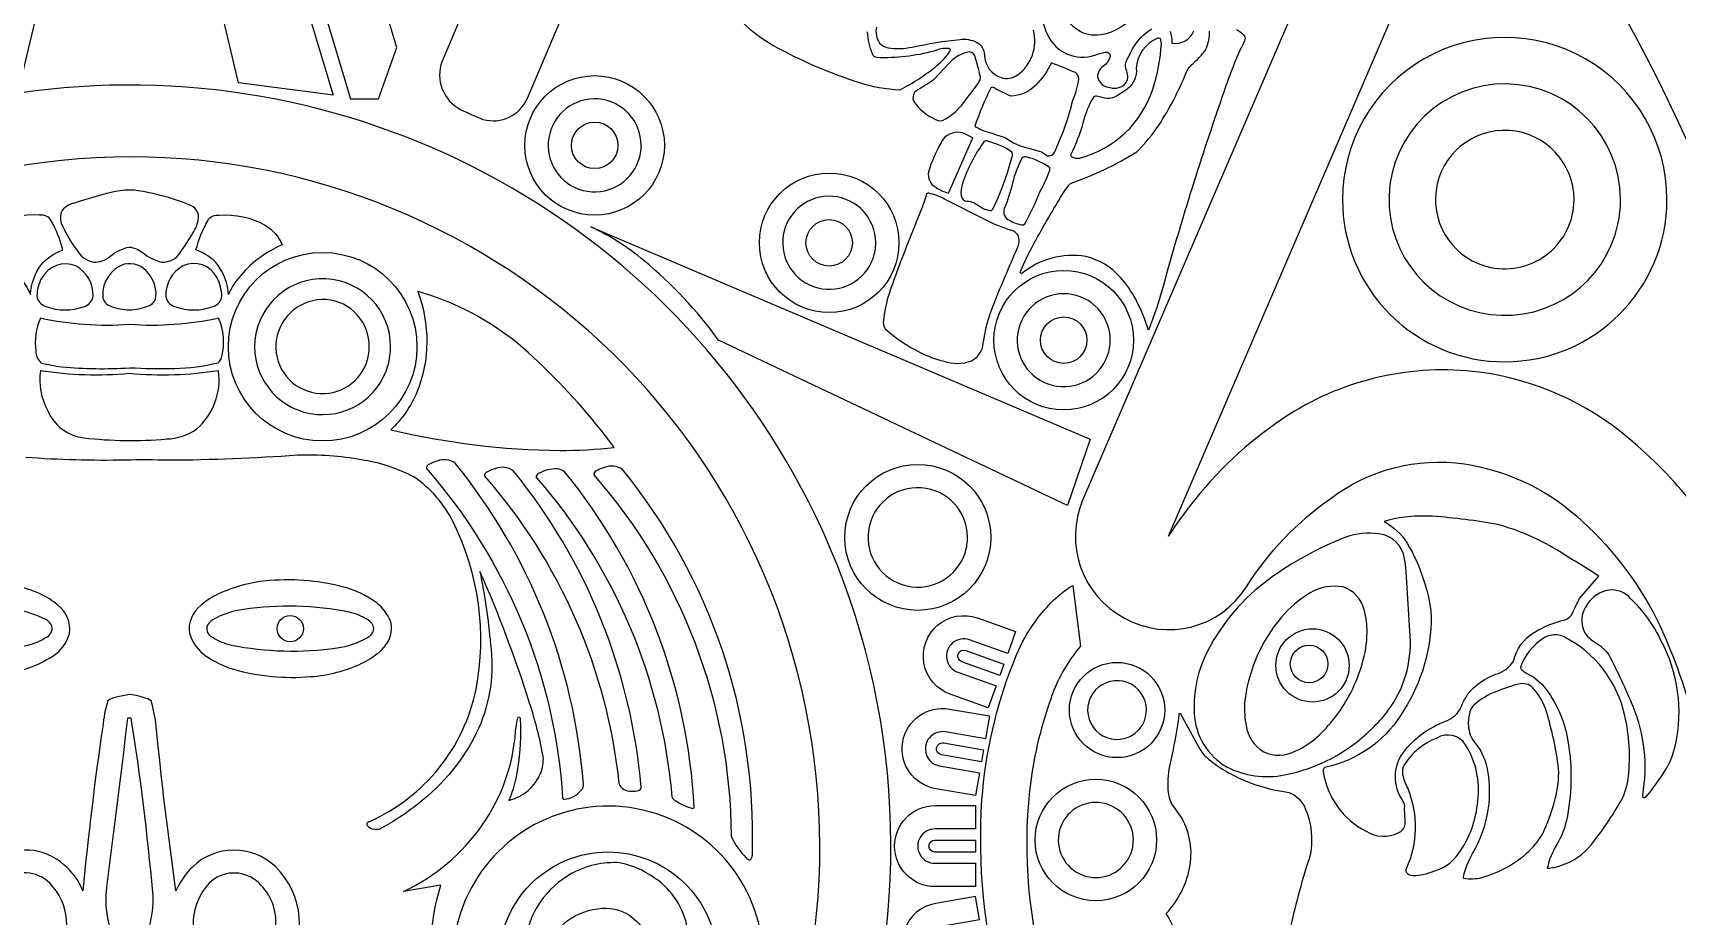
# Model space of a CAD drawing. Extents: x 0.3 to 22.9, y 0.3 to 22.9.
# Drawn here: x 11.328 to 15.749, y 11.402 to 13.778 of the extents above; entities that cross this region are included whole.
import ezdxf

# ---------------------------------------------------------------- set-up
doc = ezdxf.new("R2010")
doc.units = 0
doc.layers.get('0').update_dxf_attribs({"linetype": 'CONTINUOUS'})

msp = doc.modelspace()

# ---------------------------------------------------------------- linework, layer by layer
for points in [[(12.762, 17.9364, -0.193768), (16.8409, 15.3385, -0.110104), (17.934, 12.7644, 0.541535), (17.1992, 12.5664, 0.204021), (14.7603, 16.3199, 0.105626), (12.563, 17.2017, 0.543933), (12.762, 17.9364)], [(8.1103, 7.1588, 0.180797), (11.8775, 5.9649, 0.210089), (15.9339, 8.0072, 0.187015), (17.2127, 11.8798, 0.210088), (15.1704, 15.9362, 0.187015), (11.2978, 17.215, 0.209947), (7.2414, 15.1727, 0.173766), (5.9552, 11.5899, 0.230574), (8.1103, 7.1588)], [(8.1447, 7.2027, 0.180797), (11.8746, 6.0205, 0.210158), (15.8909, 8.0427, 0.193671), (17.148, 12.019, 0.203487), (15.1349, 15.8932, 0.193671), (11.1586, 17.1503, 0.203277), (7.2844, 15.1372, 0.173766), (6.011, 11.5899, 0.230574), (8.1447, 7.2027)], [(6.8523, 11.5899, 0.255673), (9.0354, 7.6006, 0.169311), (12.0718, 6.8791, 0.222149), (15.5143, 8.9424, 0.175528), (16.2985, 12.0741, 0.222149), (14.2352, 15.5166, 0.175528), (11.1035, 16.3008, 0.221844), (7.661, 14.2375, 0.149992), (6.8523, 11.5899)], [(9.2037, 7.6581, 0.169722), (12.1732, 7.0295, 0.22833), (15.5195, 9.206, 0.169722), (16.1481, 12.1755, 0.22833), (13.9716, 15.5218, 0.169722), (11.0021, 16.1504, 0.227956), (7.6558, 13.9739, 0.136829), (6.9902, 11.5899, 0.262297), (9.2037, 7.6581)], [(15.9198, 12.3071, 0.105311), (15.6188, 12.6863, 0.14576), (15.2155, 12.8651, 0.173869), (14.7059, 12.7511, 0.081344), (14.4519, 12.5219, 0.02476), (14.3809, 12.4234), (15.162, 14.2399), (13.1063, 15.3002), (12.4283, 13.7013, 0.385232), (12.4793, 13.571, 0.023143), (12.5382, 13.545, 0.379051), (12.6579, 13.6021), (13.2312, 14.9545), (14.8402, 14.1245), (14.1512, 12.5222, 0.389674), (14.2631, 12.2029, 0.397995), (14.5907, 12.2875, -0.097709), (14.8173, 12.5254, -0.199615), (15.1767, 12.618, -0.143084), (15.4778, 12.4785, -0.096053), (15.6942, 12.1992, -0.100608), (15.834, 11.6535, -0.11007), (15.7272, 11.0525, -0.112709)], [(14.0538, 13.9385, 0.225869), (14.0564, 13.7727, 0.388504), (14.1831, 13.7177, -0.028107), (14.2112, 13.7257, -0.587746), (14.2238, 13.7117, -0.150294), (14.2074, 13.6892, 0.237931), (14.1902, 13.6597, 0.327674), (14.2237, 13.6309, 0.313427), (14.2679, 13.6438, 0.231458), (14.2673, 13.6793, -0.241696), (14.2738, 13.712, -0.162968), (14.3362, 13.7889, -0.256357)], [(13.2048, 13.839, 0.104717), (13.3511, 13.7266, 0.042031), (13.5481, 13.6448, 0.064925), (13.6594, 13.6245, 0.051435), (13.7588, 13.6896, 0.076482), (13.7947, 13.7294, 0.53837), (13.7908, 13.7358, 0.107443), (13.7503, 13.7288, -0.077875), (13.5975, 13.7111, -0.332242), (13.5853, 13.721, -0.08467), (13.5723, 13.7803, -0.266135)], [(14.2951, 13.8337, -0.206303), (14.1989, 13.7721, -0.379065), (14.0993, 13.8367, -0.466064)], [(13.5959, 13.7933, 0.200096), (13.6047, 13.7503, 0.179771), (13.6278, 13.7373, 0.086391), (13.6922, 13.7394, -0.026694), (13.8213, 13.7603, -0.138269), (13.8651, 13.7529)], [(13.8651, 13.7529, -0.247791), (13.8868, 13.7178, 0.319974), (13.9316, 13.6574, 0.235189), (13.9748, 13.6638, 0.308553), (14.0183, 13.7852, -0.236671)], [(14.563, 13.7866, -0.092901), (14.5829, 13.773, -0.251527), (14.5868, 13.7599, -0.039961), (14.5719, 13.7288, 0.019768), (14.521, 13.5922, 0.016245), (14.3667, 13.0958, -0.024802), (14.3277, 12.9775, 0.046605), (14.2932, 13.061, 0.054754), (14.2521, 13.1198, 0.156388), (14.1589, 13.1759, 0.219906), (13.9859, 13.1294), (13.9821, 13.1327, -0.026919), (14.011, 13.1948, -0.015108), (14.0881, 13.3298, -0.057862), (14.1178, 13.3726, 0.054699), (14.2957, 13.4578)], [(14.3622, 13.7488), (14.3611, 13.7575, 0.52412), (14.3523, 13.7632, 0.288757), (14.2945, 13.6823, -0.261195), (14.2712, 13.6273, -0.056006), (14.2306, 13.6025, -0.158689), (14.2027, 13.6042), (14.1883, 13.607, 0.234088), (14.1805, 13.606, 0.081313), (14.1512, 13.5351, -0.041555), (14.1189, 13.4509, 0.279576), (14.1213, 13.444, 0.140106), (14.1425, 13.4407, 0.256316), (14.3391, 13.6265, 0.063061), (14.3622, 13.7488)], [(14.2957, 13.4578, 0.054655), (14.3559, 13.5306, 0.050891), (14.4277, 13.6688, -0.086988), (14.4434, 13.6916, 0.067097), (14.4818, 13.7337, 0.108495), (14.4919, 13.7823, 0.195483)], [(14.3857, 13.7813, -0.089882), (14.3906, 13.7503, 0.358919), (14.4495, 13.7829, 0.399002)], [(14.8491, 13.3291, 0.414311), (15.2853, 12.8927, 0.413923), (15.7215, 13.3291, 1.000331), (14.8491, 13.3291)], [(13.8722, 13.6465, 0.185969), (13.8756, 13.6585, 0.018816), (13.8625, 13.7099, 0.326363), (13.8458, 13.7266, 0.160897), (13.7931, 13.6978), (13.7498, 13.6513, -0.010759), (13.7076, 13.6243, 0.529596), (13.7017, 13.5855, 0.13861), (13.7643, 13.5415), (13.7737, 13.5422, 0.137708), (13.8371, 13.5995, 0.040872), (13.8722, 13.6465)], [(14.1237, 13.5963, 0.078407), (14.14, 13.654, 0.246028), (14.1313, 13.6708, 0.008409), (14.0668, 13.697, -0.080623), (14.0238, 13.6363, -0.194716), (13.9572, 13.6074, -0.030033), (13.9123, 13.6297, 0.32763), (13.9037, 13.6301, 0.027853), (13.8603, 13.5267, 0.06266), (13.8936, 13.5116, -0.009893), (13.9427, 13.4955, 0.110601), (14.0052, 13.4674), (14.0333, 13.4598, -0.110468), (14.0556, 13.4467, 0.29059), (14.0744, 13.4557, 0.051752), (14.1237, 13.5963)], [(13.4328, 12.4774, 0.328646), (11.2864, 13.6149, 0.329531), (9.5642, 11.9017, 0.037633), (9.5406, 11.5899, 0.328699), (10.9789, 9.6349, 0.414569), (13.5427, 10.9812, 0.18948), (13.4328, 12.4774)], [(15.5965, 13.329, 0.409667), (15.2903, 13.6404, 0.409451), (14.9742, 13.339, 0.387844), (15.2472, 13.0201, 0.388122), (15.5895, 13.263, 0.053566), (15.5965, 13.329)], [(12.9566, 13.4341, 0.083105), (12.9635, 13.4749, 0.391461), (12.8483, 13.5998, 2.036573), (12.9566, 13.4341)], [(13.7564, 13.3614, 0.061942), (13.7887, 13.3468), (13.791, 13.3483), (13.8555, 13.495), (13.8303, 13.5077, 0.395651), (13.769, 13.4807, 0.062312), (13.7363, 13.4043, 0.328017), (13.7564, 13.3614)], [(13.8928, 13.4871, 0.295721), (13.8832, 13.482, 0.073833), (13.8276, 13.3731, 0.097295), (13.8236, 13.3398, 0.40899), (13.8402, 13.3253, -0.134937), (13.8717, 13.3125, 0.145428), (13.9052, 13.2997), (13.9085, 13.3021, 0.04775), (13.9608, 13.4443, 0.200158), (13.9601, 13.4572), (13.946, 13.467, 0.031491), (13.8928, 13.4871)], [(15.4715, 13.3289, 0.396234), (15.297, 13.515, 0.395938), (15.1005, 13.3523, 0.392143), (15.2481, 13.1466, 0.474486), (15.4715, 13.3289)], [(9.7388, 11.5911, 0.47509), (11.9645, 9.7765, 0.414178), (13.4056, 11.9644, 0.414124), (11.2178, 13.4058, 0.356153), (9.7388, 11.5911)], [(14.0012, 13.4433, 0.287342), (13.9878, 13.4411, 0.067304), (13.962, 13.3739, -0.042505), (13.9395, 13.3049, 0.401516), (13.9539, 13.2734, 0.124279), (13.9913, 13.2612), (13.9947, 13.2638, 0.039549), (14.0353, 13.3498, 0.035227), (14.0607, 13.4035, 0.201082), (14.062, 13.4147, 0.097696), (14.0012, 13.4433)], [(11.4403, 13.3195, 0.24578), (11.404, 13.2949, 0.20611), (11.4082, 13.2567, 0.054673), (11.4511, 13.1868, 0.200744), (11.4909, 13.1608, 0.195477), (11.5352, 13.176, -0.131787), (11.5876, 13.2016, -0.127605), (11.6229, 13.1872, 0.121612), (11.6752, 13.1609, 0.268909), (11.7242, 13.1868, 0.018917), (11.7583, 13.239, 0.077251), (11.7725, 13.2732, 0.413248), (11.7464, 13.316, 0.040855), (11.6369, 13.3486, 0.12182), (11.5384, 13.3486, 0.022983), (11.4403, 13.3195)], [(13.5941, 13.2129, 0.391461), (13.4789, 13.3377, 2.036574), (13.5872, 13.172, 0.083347), (13.5941, 13.2129)], [(13.6194, 12.9813, 0.063389), (13.7132, 12.9182, 0.052531), (13.7771, 12.8942, 0.169912), (13.8514, 12.8955, 0.233474), (13.8824, 12.9364, -0.06412), (13.9132, 13.0526, -0.007045), (13.9746, 13.1975, 0.224207), (13.9762, 13.2344, 0.184681), (13.9599, 13.2457, -0.038899), (13.8857, 13.2763), (13.7793, 13.3301, 0.076424), (13.7366, 13.3464, 0.484855), (13.7301, 13.3422, -0.025669), (13.7077, 13.2803, 0.009462), (13.6397, 13.1046, 0.03695), (13.6173, 13.0257), (13.6147, 13.006, 0.187643), (13.6194, 12.9813)], [(11.4088, 13.194, 0.06031), (11.3773, 13.2724, 0.326426), (11.3462, 13.287, 0.155271), (11.2221, 13.2597, 0.170206), (11.1772, 13.2073, -0.122254), (11.2944, 13.1181, -0.061347), (11.3215, 13.0743, -0.139902), (11.3502, 13.1541, -0.126882), (11.4088, 13.194)], [(11.7665, 13.194, -0.060307), (11.798, 13.2724, -0.326433), (11.8291, 13.287, -0.155271), (11.9532, 13.2597, -0.170206), (11.9981, 13.2073, 0.122246), (11.8809, 13.1181, 0.061355), (11.8538, 13.0743, 0.139904), (11.8251, 13.1541, 0.126882), (11.7665, 13.194)], [(13.1718, 12.9509, 0.062527), (12.9708, 13.1652, 0.063038), (12.8285, 13.2558), (14.1707, 12.685), (14.1099, 12.5065), (13.1718, 12.9509)], [(11.3391, 13.0693, 0.306465), (11.3627, 13.0418, 0.185882), (11.4664, 13.0418, 0.306468), (11.4899, 13.0693, 0.282048), (11.4439, 13.1508, 0.376163), (11.352, 13.1187, 0.131185), (11.3391, 13.0693)], [(11.658, 13.061, 0.224253), (11.6386, 13.1305, 0.304851), (11.5731, 13.1552, 0.330637), (11.5157, 13.0693, 0.301685), (11.538, 13.0424, 0.096077), (11.5876, 13.0327, 0.080252), (11.6373, 13.0424, 0.19153), (11.658, 13.061)], [(11.8126, 13.0418, 0.306469), (11.8362, 13.0693, 0.105762), (11.8233, 13.1187, 0.40507), (11.7314, 13.1508, 0.282048), (11.6854, 13.0693, 0.306468), (11.7089, 13.0418, 0.185882), (11.8126, 13.0418)], [(12.2899, 12.9332, 0.400529), (12.1159, 13.116, 0.400276), (11.9252, 12.9509, 0.388818), (12.0738, 12.7537, 0.38908), (12.2832, 12.8845, 0.06759), (12.2899, 12.9332)], [(12.2325, 12.9323, 0.398609), (12.1164, 13.0601, 0.3895), (11.9826, 12.9511, 0.386214), (12.077, 12.811, 0.387444), (12.2255, 12.8914, 0.083205), (12.2325, 12.9323)], [(12.3607, 12.8109, -0.100953), (12.2906, 12.7097, 0.055938), (12.7448, 12.6546, 0.032092), (12.8912, 12.6627, 0.042021), (12.6867, 12.8929, 0.095562), (12.4422, 13.0548, 0.032664), (12.3628, 13.0819, -0.187824), (12.3607, 12.8109)], [(14.2177, 12.91, 0.083105), (14.2246, 12.9508, 0.391461), (14.1094, 13.0756, 2.036573), (14.2177, 12.91)], [(11.8363, 12.9073, 0.166675), (11.8272, 13.0098, -0.071274), (11.5876, 12.9929, -0.071273), (11.3481, 13.0098, 0.139063), (11.336, 12.9217, 0.208024), (11.3494, 12.8903, 0.043256), (11.4063, 12.8796, 0.042383), (11.5876, 12.8768, 0.016005), (11.7088, 12.8749, 0.056993), (11.8259, 12.8903, 0.186529), (11.8363, 12.9073)], [(11.687, 12.6852, 0.147439), (11.7688, 12.7125, 0.250464), (11.8272, 12.8687, -0.061984), (11.5876, 12.8611, -0.061984), (11.3481, 12.8687, 0.154797), (11.3673, 12.7625, 0.272331), (11.465, 12.6884, 0.051628), (11.687, 12.6852)], [(12.4065, 11.1605, -0.112935), (12.4246, 11.4852), (12.3248, 11.4677, 0.12902), (12.5362, 11.6464, 0.135975), (12.6259, 11.8984), (12.6291, 11.9235, -0.114458), (12.6341, 11.9374, -0.593241), (12.6379, 11.9326, -0.05425), (12.6313, 11.7984, -0.053834), (12.6081, 11.713, 0.240782), (12.6934, 11.7873, 0.112014), (12.7003, 11.8309, 0.028836), (12.6637, 11.9748, 0.027146), (12.53, 12.329, -0.025012), (12.5585, 12.1332, -0.13789), (12.5265, 11.9067, -0.120373), (12.362, 11.7022, -0.040943), (12.2651, 11.638, -0.334354), (12.2285, 11.6433, -0.596879), (12.2336, 11.6564, 0.240905), (12.5198, 12.0117, 0.162812), (12.4586, 12.4608, 0.128489), (12.3527, 12.583, 0.081049), (12.2115, 12.6292, 0.04999), (12.0391, 12.6414, -0.016958), (11.6936, 12.6278, 0.012429), (11.5775, 12.6283, -0.023924), (11.309, 12.6355, 0.024831)], [(12.7524, 11.7185, 0.334034), (12.7558, 11.7157, 0.194021), (12.8026, 11.7406, 0.257445), (12.8082, 11.757, 0.152466), (12.4633, 12.62, 0.258761), (12.4149, 12.6257, 0.07808), (12.3926, 12.6163, 0.35958), (12.3859, 12.6056, -0.16549), (12.7524, 11.7185)], [(12.9634, 11.7488, 0.150462), (12.6195, 12.5997, 0.258755), (12.5711, 12.6053, 0.07809), (12.5488, 12.5959, 0.35958), (12.5422, 12.5853, -0.155179), (12.9036, 11.7579, 0.327133), (12.937, 11.7378, 0.102192), (12.9568, 11.7399, 0.437216), (12.9634, 11.7488)], [(13.1061, 11.6934, 0.158954), (12.7586, 12.5958, 0.169566), (12.7374, 12.6045, 0.149391), (12.6879, 12.5921, 0.359564), (12.6813, 12.5815, -0.160484), (13.0456, 11.7233, 0.189535), (13.0551, 11.7127, 0.072767), (13.0966, 11.6928, 0.384668), (13.1061, 11.6934)], [(12.9135, 12.6028, 0.258764), (12.8651, 12.6085, 0.07808), (12.8428, 12.5991, 0.359568), (12.8362, 12.5885, -0.180174), (13.2056, 11.6164, 0.097088), (13.2468, 11.5578, 0.237677), (13.2564, 11.5529), (13.2582, 11.5541, 0.182592), (13.2624, 11.5714, 0.180243), (12.9135, 12.6028)], [(13.8351, 12.3811, 0.074363), (13.841, 12.4203, 0.393683), (13.7167, 12.5539, 0.393431), (13.5747, 12.4394, 0.924946), (13.8351, 12.3811)], [(14.9992, 11.6256, 0.252766), (15.0179, 11.6491, 0.014851), (15.0156, 11.6913, 0.225493), (15.0113, 11.7121, -0.319844), (15.0128, 11.842, -0.141573), (15.1258, 11.9257, 0.161908), (15.1647, 11.9569, -0.040907), (15.1865, 11.9994, -0.140326), (15.2611, 12.0522, 0.197312), (15.3089, 12.0878, -0.200269), (15.3645, 12.1648, -0.08129), (15.4466, 12.1984, 0.214086), (15.4673, 12.2164, -0.012147), (15.4866, 12.2561), (15.5386, 12.3163, 0.003299), (15.4251, 12.3867, 0.071505), (15.2663, 12.455, 0.028477), (15.0911, 12.4771, 0.087346), (14.9607, 12.4633, -0.133496), (15.0227, 12.405, -0.065969), (15.0666, 12.3065, -0.097364), (15.0872, 12.1918, -0.140341), (15.0052, 11.9413, -0.199932), (14.8045, 11.8024, 0.391755), (14.797, 11.7916, 0.242366), (14.9127, 11.6298, 0.254866), (14.9992, 11.6256)], [(14.9267, 11.9049, 0.046543), (14.9723, 11.9552, 0.176066), (15.031, 12.154), (15.0202, 12.3287, 0.026444), (15.0159, 12.3631, 0.338135), (14.9471, 12.4303, 0.111537), (14.8578, 12.421, 0.063625), (14.6516, 12.3081, 0.113199), (14.488, 12.1181, 0.133472), (14.4503, 11.9474, 0.252963), (14.5376, 11.803, 0.167144), (14.6933, 11.7814, 0.147674), (14.9267, 11.9049)], [(11.348, 12.2683, 0.074554), (11.2102, 12.3042, 0.100329), (11.003, 12.2844, 0.065914), (10.9293, 12.2487, 0.155642), (10.8883, 12.2016, 0.101099), (10.8828, 12.175, 0.190571), (10.9157, 12.1121, 0.073565), (10.9626, 12.0817, 0.074554), (11.1004, 12.0458, 0.100325), (11.3077, 12.0656, 0.053566), (11.3813, 12.1012, 0.187217), (11.4264, 12.1615, 0.276309), (11.3949, 12.2379, 0.06879), (11.348, 12.2683)], [(12.1723, 12.2844, 0.089265), (11.9651, 12.3042, 0.091332), (11.8273, 12.2683, 0.068798), (11.7804, 12.2379, 0.276312), (11.7489, 12.1615, 0.162313), (11.794, 12.1012, 0.076868), (11.8676, 12.0656, 0.089266), (12.0749, 12.0458, 0.091326), (12.2127, 12.0817, 0.043647), (12.2596, 12.1121, 0.216691), (12.2925, 12.175, 0.119349), (12.287, 12.2016, 0.125159), (12.246, 12.2487, 0.077823), (12.1723, 12.2844)], [(13.93, 11.1934, -0.08062), (13.8798, 11.7143, -0.075439), (13.9633, 12.0811, -0.110808), (14.0724, 12.2515, -0.063755), (14.1243, 12.2912), (14.1443, 12.1274, 0.0794), (14.0734, 12.0098, 0.057099), (14.0119, 11.7713, 0.099821), (14.0452, 11.2524, 0.095944), (14.1217, 11.0829, 0.031285), (14.1443, 11.0549), (14.1243, 10.8911, -0.10738), (14.0248, 10.9878, -0.077176), (13.93, 11.1934)], [(14.7237, 11.846, 0.080135), (14.7866, 11.8886, 0.081258), (14.8704, 12.0007, 0.053952), (14.905, 12.0909, 0.067635), (14.9154, 12.1739, 0.047398), (14.9073, 12.2259, 0.252468), (14.851, 12.2871, 0.176872), (14.7618, 12.2711, 0.080337), (14.6843, 12.2048, 0.141446), (14.5879, 11.9911, 0.083064), (14.5897, 11.9151, 0.229178), (14.6374, 11.8431, 0.229177), (14.7237, 11.846)], [(15.7441, 11.862, 0.181571), (15.7052, 12.1431, 0.09281), (15.6235, 12.2562, 0.236563), (15.5652, 12.2789, 0.211353), (15.508, 12.2416, 0.292202), (15.4997, 12.1645, 0.113513), (15.5278, 12.1385, -0.111434), (15.5651, 12.1042, -0.023718), (15.6295, 11.966, -0.141331), (15.6554, 11.7272), (15.6557, 11.7219, 0.375781), (15.6606, 11.7208), (15.6679, 11.7259, 0.031241), (15.7149, 11.7904, 0.0905), (15.7441, 11.862)], [(11.3144, 12.1308, 0.074271), (11.3627, 12.1507, 0.364838), (11.3792, 12.1814, 0.160031), (11.3627, 12.1993, 0.072545), (11.2811, 12.2268, 0.108285), (10.9962, 12.2192, 0.074271), (10.948, 12.1993, 0.252077), (10.9303, 12.175, 0.252084), (10.948, 12.1507, 0.072545), (11.0295, 12.1232, 0.103994), (11.3144, 12.1308)], [(11.8609, 12.1308, 0.084345), (12.1458, 12.1232, 0.092155), (12.2273, 12.1507, 0.252091), (12.245, 12.175, 0.252084), (12.2273, 12.1993, 0.078535), (12.1791, 12.2192, 0.084345), (11.8942, 12.2268, 0.094138), (11.8126, 12.1993, 0.158017), (11.7961, 12.1814, 0.364831), (11.8126, 12.1507, 0.074284), (11.8609, 12.1308)], [(13.8676, 12.2036), (13.97, 12.1669), (13.949, 12.1081), (13.8465, 12.1447, 1.000005), (13.8153, 12.0575), (13.9178, 12.0209), (13.8967, 11.962), (13.7943, 11.9987, -1), (13.8676, 12.2036)], [(15.6082, 11.9406, 0.223609), (15.4454, 12.1527, 0.107801), (15.4266, 12.1582, 0.158015), (15.3899, 12.1492, 0.173656), (15.3278, 12.0713, 0.284183), (15.3308, 12.0641), (15.3405, 12.0571, -0.118232), (15.3968, 12.0113, -0.125226), (15.4556, 11.868, -0.094665), (15.451, 11.6584, -0.085385), (15.4254, 11.5945, 0.085431), (15.3998, 11.5305, 0.066982), (15.436, 11.5374, 0.143996), (15.5185, 11.5945, 0.039186), (15.5975, 11.7112, 0.097548), (15.618, 11.7777, 0.082125), (15.6082, 11.9406)], [(13.8364, 12.1164), (13.9388, 12.0797), (13.9279, 12.0492), (13.8254, 12.0859, -1), (13.8364, 12.1164)], [(14.322, 11.956, 2.598595), (14.2509, 11.8773, 0.385183), (14.322, 11.956)], [(15.4302, 11.7984, 0.041898), (15.3972, 11.9524, 0.105699), (15.3645, 12.0115, 0.276862), (15.327, 12.0266, 0.047766), (15.2644, 12.0059, 0.109328), (15.2023, 11.9693, 0.132039), (15.1933, 11.956, 0.085442), (15.1873, 11.9188, 0.137603), (15.2006, 11.8737, -0.098464), (15.2347, 11.8132, -0.195816), (15.1979, 11.5693, 0.071617), (15.1734, 11.5069, 0.497379), (15.1761, 11.5037, 0.098524), (15.2222, 11.505, 0.132259), (15.3574, 11.5832, 0.092687), (15.3926, 11.6346, 0.041652), (15.4213, 11.7172, 0.070603), (15.4302, 11.7984)], [(12.0037, 11.2531, 0.372403), (11.98, 11.5347, 0.402807), (11.7569, 11.5337, 0.098206), (11.7128, 11.47, -0.010601), (11.6595, 11.912, 0.048988), (11.6459, 11.9805), (11.637, 11.9859, 0.06508), (11.5876, 11.998), (11.5522, 11.9907, 0.111395), (11.5294, 11.9805, 0.049), (11.5158, 11.912)], [(13.7553, 11.7443, -1), (13.7925, 11.9587), (13.8997, 11.9401), (13.889, 11.8786), (13.7818, 11.8972, 1.000005), (13.7659, 11.8059), (13.8732, 11.7873), (13.8625, 11.7257), (13.7553, 11.7443)], [(14.4236, 11.2927, 0.065761), (14.3753, 11.4086, 0.137367), (14.4379, 11.5307, 0.177537), (14.4176, 11.6641, 0.010965), (14.3894, 11.7049, -0.102033), (14.3805, 11.7449, -0.07483), (14.3864, 11.8131, 0.027873), (14.41, 11.9425, -0.475287), (14.4126, 11.9477), (14.4611, 11.8591, 0.089467), (14.4832, 11.8288, 0.075685), (14.584, 11.767, 0.068495), (14.7058, 11.7342, -0.194142), (14.7491, 11.6908, -0.149634), (14.7621, 11.5653, 0.023008), (14.7092, 11.3721, 0.100718)], [(11.5158, 11.912, 0.012661), (11.4625, 11.47, 0.253678), (11.3315, 11.5783, 0.291825), (11.1615, 11.4922, 0.347984), (11.1953, 11.226, 0.404442)], [(11.5312, 11.3844, 0.045784), (11.5876, 11.2118, 0.032115), (11.6441, 11.3844, 0.084539), (11.6505, 11.4659, 0.016284), (11.5927, 11.9337), (11.5826, 11.9337, -0.001614), (11.526, 11.4799, 0.090976), (11.5312, 11.3844)], [(13.7766, 11.8675), (13.8839, 11.8489), (13.8783, 11.817), (13.7711, 11.8356, -1.000012), (13.7766, 11.8675)], [(15.0252, 11.7431, -0.201386), (15.0207, 11.529, 0.284757), (15.021, 11.5186, 0.209009), (15.0391, 11.5109, 0.098057), (15.0945, 11.5226, 0.171039), (15.1602, 11.5683, 0.138231), (15.2127, 11.7119, 0.174168), (15.1801, 11.8621, 0.409334), (15.1027, 11.8806, 0.151187), (15.0155, 11.8098, 0.161019), (15.0104, 11.7823, 0.044441), (15.0252, 11.7431)], [(12.9924, 10.8991, 0.133961), (12.9977, 10.8821), (12.9998, 10.8814, 4.436458), (12.6449, 10.9311, 0.345607), (12.6516, 10.9341, 0.085344), (12.6655, 10.9664, 0.073804), (12.6788, 11.054, 0.152365), (12.6759, 11.0637, -0.546152), (12.7602, 11.5509, -0.992696), (12.9928, 11.0111, 0.15778), (12.9877, 10.988, 0.047827), (12.9924, 10.8991)], [(13.7535, 11.6988), (13.8623, 11.6988), (13.8623, 11.6363), (13.7535, 11.6363, 1.000005), (13.7534, 11.5436), (13.8623, 11.5436), (13.8623, 11.4811), (13.7535, 11.4811, -1), (13.7535, 11.6988)], [(14.0865, 11.6239, 0.903775), (14.2798, 11.5692, 0.094031), (14.2868, 11.6063, 0.916933), (14.0865, 11.6239)], [(13.7534, 11.5737, -0.999997), (13.7534, 11.6061), (13.8623, 11.6061), (13.8623, 11.5737), (13.7534, 11.5737)], [(12.9777, 11.3488, -0.068925), (12.9977, 11.2863), (13.0212, 11.1505, 0.048067), (13.073, 11.252, 0.151203), (13.0833, 11.3891, 0.197468), (12.9851, 11.5131, 0.113936), (12.8983, 11.5456, 0.063877), (12.8299, 11.5377, 0.24023), (12.6652, 11.3875, 0.20133), (12.6707, 11.2378, -0.034721), (12.6991, 11.3059, -0.108621), (12.7646, 11.3885, -0.144916), (12.8593, 11.4227, -0.318657), (12.9777, 11.3488)], [(11.3732, 11.4904, 0.38978), (11.2464, 11.4963, 0.205834), (11.1942, 11.3802, 0.167149), (11.2286, 11.2816, 0.483267), (11.389, 11.2878, 0.370166), (11.3732, 11.4904)], [(11.8021, 11.4904, 0.346391), (11.7863, 11.2878, 0.496441), (11.9467, 11.2816, 0.154614), (11.9811, 11.3802, 0.237996), (11.9289, 11.4963, 0.3806), (11.8021, 11.4904)], [(13.7925, 11.2212), (13.8997, 11.2398), (13.889, 11.3013), (13.7818, 11.2827, -1.000005), (13.7659, 11.374), (13.8732, 11.3926), (13.8625, 11.4542), (13.7553, 11.4356, 1), (13.7925, 11.2212)]]:
    msp.add_lwpolyline(points, format="xyb")
for points in [[(11.5876, 16.1136), (10.8684, 13.7379), (10.9179, 13.6003), (10.9931, 13.6003), (11.5876, 15.5806), (12.1822, 13.6003), (12.2574, 13.6003), (12.3069, 13.7379), (11.5876, 16.1136)], [(11.5876, 15.4318), (12.1352, 13.6101), (11.881, 13.6433), (11.5876, 14.8816), (11.2943, 13.6433), (11.0401, 13.6101), (11.5876, 15.4318)]]:
    msp.add_lwpolyline(points)
for centre, radius in [((12.8384, 13.475), 0.1876), ((12.8385, 13.475), 0.0625), ((13.469, 13.213), 0.1876), ((13.4691, 13.213), 0.0625), ((12.1071, 12.9334), 0.2535), ((14.0995, 12.9509), 0.1876), ((14.0995, 12.9509), 0.0625), ((13.7072, 12.4204), 0.1963), ((12.02, 12.175), 0.0353), ((14.7685, 12.076), 0.0985), ((14.7594, 12.0799), 0.0506), ((14.2429, 11.956), 0.1281), ((14.1859, 11.6064), 0.1634)]:
    msp.add_circle(centre, radius)

doc.saveas('drawing.dxf')
